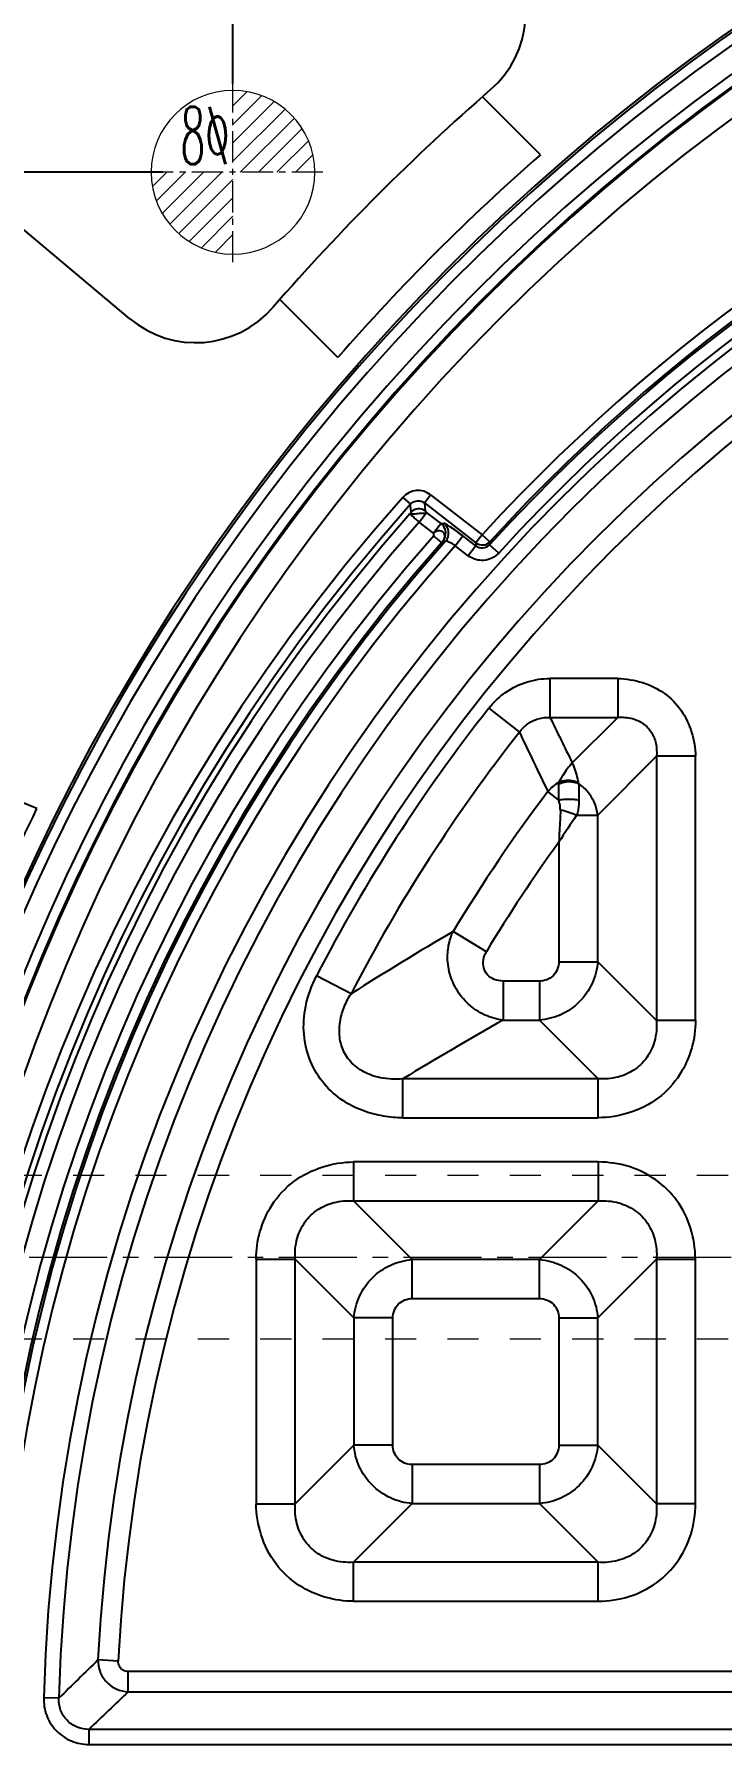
# Model space of a CAD drawing. Header units: millimetres. Extents: x 3054 to 4939, y -1170 to 130.
# Drawn here: x 4518.5 to 4552.1, y -786 to -702.3 of the extents above; entities that cross this region are included whole.
import ezdxf

# ---------------------------------------------------------------- set-up
doc = ezdxf.new("R2010")
doc.units = ezdxf.units.MM
doc.header["$LTSCALE"] = 16.335
doc.header["$PDMODE"] = 3
doc.header["$PDSIZE"] = 0.3125
doc.linetypes.add('CENTER', pattern=[0.6, 0.375, -0.075, 0.075, -0.075])
doc.linetypes.add('HIDDEN', pattern=[0.2, 0.1, -0.1])
doc.layers.get('0').update_dxf_attribs({"linetype": 'CONTINUOUS'})
doc.layers.get('Defpoints').update_dxf_attribs({"linetype": 'CONTINUOUS'})
doc.layers.add('11', color=7, linetype='CONTINUOUS')
doc.layers.add('cool', color=153, linetype='HIDDEN', lineweight=9)
doc.layers.add('epin', color=13, linetype='CONTINUOUS', lineweight=9)
doc.styles.get("Standard").update_dxf_attribs({"font": 'txt', "width": 0.8})
doc.styles.add('TXT05', font='txt.shx', dxfattribs={"width": 0.5, "bigfont": 'gbcbig.shx'})
doc.dimstyles.get("Standard").update_dxf_attribs({"dimtxt": 0.15625, "dimasz": 0.1875, "dimexe": 0.125, "dimexo": 0.0625, "dimtad": 0, "dimtih": 1, "dimtoh": 1, "dimdsep": 46, "dimtxsty": 'Standard', "dimcen": 0.09, "dimadec": 0, "dimazin": 0, "dimtp": 0.01, "dimtm": 0.01, "dimtfac": 1, "dimtofl": 0, "dimtmove": 0, "dimatfit": 3, "dimfxl": 0, "dimtolj": 1, "dimarcsym": 0})

# ---------------------------------------------------------------- blocks, each defined once
blk = doc.blocks.new('epin_ejp_8')
at = {"layer": 'epin'}
h = blk.add_hatch(dxfattribs=at)
h.set_pattern_fill('_ANSI31', color=123, scale=0.2, angle=90, style=0)
h.set_pattern_definition([(135, (-3609.8168, 780.7174), (-0.44901281, -0.44901281), [])])
h.paths.add_polyline_path([(0, 4, 0.414214), (-4, 0), (0, 0)])
h.paths.add_polyline_path([(4, 0), (0, 0), (0, -4, 0.414214)])
at = {"layer": 'epin', "color": 1, "linetype": 'CENTER', "ltscale": 0.248791}
for p, q in [((0, -4.4), (0, 4.4)), ((-4.4, 0), (4.4, 0))]:
    blk.add_line(p, q, dxfattribs=at)
at = {"layer": 'epin'}
blk.add_circle((0, 0), 4, dxfattribs=at)
at = {"layer": 'epin', "color": 6, "style": 'TXT05', "width": 0.5}
blk.add_text('%%c8', height=2.8, dxfattribs=at).set_placement((0.16, 0.4))
blk = doc.blocks.new('4')
at = {"layer": '11', "color": 3, "linetype": 'Continuous'}
for p, q in [((-12.852, 216.652), (-13.724, 226.616)), ((12.852, 216.656), (13.724, 226.619)), ((-7, 208.127), (-7, 212.136)), ((7, 208.13), (7, 212.139))]:
    blk.add_line(p, q, dxfattribs=at)
for centre, radius, start, end in [((-8.743, 227.051), 5, 94.10934, 185), ((0.026, 105), 127.366, 85.91485, 94.10934), ((8.743, 227.055), 5, 355, 85.91485), ((-7.871, 217.088), 5, 185, 274.03007), ((7.871, 217.092), 5, 265.99628, 355), ((0.026, 105), 107.366, 85.99628, 94.03007), ((0.026, 105), 103.366, 86.13132, 93.8975)]:
    blk.add_arc(centre, radius, start, end, dxfattribs=at)
blk = doc.blocks.new('*D221')
at = {"color": 4, "lineweight": -2}
blk.add_line((4460.053, -762.001), (4441.773, -762.001), dxfattribs=at)
at = {"layer": 'Defpoints', "color": 0}
for p in [(4441.773, -762.001), (4460.053, -762.001), (4611.243, -791.002)]:
    blk.add_point(p, dxfattribs=at)
at = {"color": 6, "insert": (4434.439, -762.001), "char_height": 5, "attachment_point": 5}
blk.add_mtext('\\A1;29.00', dxfattribs=at)
blk = doc.blocks.new('*D222')
at = {"color": 4, "lineweight": -2}
blk.add_line((4502.817, -743.002), (4441.773, -743.002), dxfattribs=at)
at = {"layer": 'Defpoints', "color": 0}
for p in [(4441.773, -743.002), (4502.817, -743.002), (4611.243, -791.002)]:
    blk.add_point(p, dxfattribs=at)
at = {"color": 6, "insert": (4434.439, -743.002), "char_height": 5, "attachment_point": 5}
blk.add_mtext('\\A1;48.00', dxfattribs=at)
blk = doc.blocks.new('*D223')
at = {"color": 4, "lineweight": -2}
blk.add_line((4524.817, -709.002), (4441.773, -709.002), dxfattribs=at)
at = {"layer": 'Defpoints', "color": 0}
for p in [(4441.773, -709.002), (4524.817, -709.002), (4611.243, -791.002)]:
    blk.add_point(p, dxfattribs=at)
at = {"color": 6, "insert": (4434.439, -709.002), "char_height": 5, "attachment_point": 5}
blk.add_mtext('\\A1;82.00', dxfattribs=at)
blk = doc.blocks.new('*D224')
at = {"color": 4, "lineweight": -2}
blk.add_line((4501.275, -694.001), (4441.773, -694.001), dxfattribs=at)
at = {"layer": 'Defpoints', "color": 0}
for p in [(4441.773, -694.001), (4501.275, -694.001), (4611.243, -791.002)]:
    blk.add_point(p, dxfattribs=at)
at = {"color": 6, "insert": (4434.439, -694.001), "char_height": 5, "attachment_point": 5}
blk.add_mtext('\\A1;97.00', dxfattribs=at)
blk = doc.blocks.new('*D225')
at = {"color": 4, "lineweight": -2}
blk.add_line((4563.817, -680.002), (4441.773, -680.002), dxfattribs=at)
at = {"layer": 'Defpoints', "color": 0}
for p in [(4441.773, -680.002), (4563.817, -680.002), (4611.243, -791.002)]:
    blk.add_point(p, dxfattribs=at)
at = {"color": 6, "insert": (4434.439, -680.002), "char_height": 5, "attachment_point": 5}
blk.add_mtext('\\A1;111.00', dxfattribs=at)
blk = doc.blocks.new('*D226')
at = {"color": 4, "lineweight": -2}
blk.add_line((4606.843, -674.002), (4441.773, -674.002), dxfattribs=at)
at = {"layer": 'Defpoints', "color": 0}
for p in [(4441.773, -674.002), (4606.843, -674.002), (4611.243, -791.002)]:
    blk.add_point(p, dxfattribs=at)
at = {"color": 6, "insert": (4433.773, -674.002), "char_height": 5, "attachment_point": 5}
blk.add_mtext('\\A1;117.00', dxfattribs=at)
blk = doc.blocks.new('*D227')
at = {"color": 4, "lineweight": -2}
for p, q in [((4451.773, -667.041), (4441.773, -667.041)), ((4461.773, -673.002), (4451.773, -667.041)), ((4479.867, -673.002), (4461.773, -673.002))]:
    blk.add_line(p, q, dxfattribs=at)
at = {"layer": 'Defpoints', "color": 0}
for p in [(4441.773, -667.041), (4479.867, -673.002), (4611.243, -791.002)]:
    blk.add_point(p, dxfattribs=at)
at = {"color": 6, "insert": (4433.773, -667.041), "char_height": 5, "attachment_point": 5}
blk.add_mtext('\\A1;118.00', dxfattribs=at)
blk = doc.blocks.new('*D234')
at = {"color": 4, "lineweight": -2}
for p, q in [((4529.217, -634.173), (4529.217, -624.173)), ((4528.247, -644.173), (4529.217, -634.173)), ((4528.247, -704.672), (4528.247, -644.173))]:
    blk.add_line(p, q, dxfattribs=at)
at = {"layer": 'Defpoints', "color": 0}
for p in [(4529.217, -624.173), (4528.247, -704.672), (4611.243, -791.002)]:
    blk.add_point(p, dxfattribs=at)
at = {"color": 6, "insert": (4529.217, -616.84), "char_height": 5, "attachment_point": 5, "rotation": 90}
blk.add_mtext('\\A1;83.00', dxfattribs=at)
blk = doc.blocks.new('*D235')
at = {"color": 4, "lineweight": -2}
for p, q in [((4507.217, -634.173), (4507.217, -624.173)), ((4506.247, -644.173), (4507.217, -634.173)), ((4506.247, -738.601), (4506.247, -644.173))]:
    blk.add_line(p, q, dxfattribs=at)
at = {"layer": 'Defpoints', "color": 0}
for p in [(4507.217, -624.173), (4506.247, -738.601), (4611.243, -791.002)]:
    blk.add_point(p, dxfattribs=at)
at = {"color": 6, "insert": (4507.217, -615.84), "char_height": 5, "attachment_point": 5, "rotation": 90}
blk.add_mtext('\\A1;105.00', dxfattribs=at)
blk = doc.blocks.new('*D236')
at = {"color": 4, "lineweight": -2}
blk.add_line((4482.742, -664.202), (4482.742, -624.173), dxfattribs=at)
at = {"layer": 'Defpoints', "color": 0}
for p in [(4482.742, -624.173), (4482.742, -664.202), (4611.243, -791.002)]:
    blk.add_point(p, dxfattribs=at)
at = {"color": 6, "insert": (4482.742, -615.173), "char_height": 5, "attachment_point": 5, "rotation": 90}
blk.add_mtext('\\A1;128.50', dxfattribs=at)
blk = doc.blocks.new('*D240')
at = {"color": 4, "lineweight": -2}
for p, q in [((4493.943, -636.034), (4493.943, -626.034)), ((4490.742, -646.034), (4493.943, -636.034)), ((4490.742, -781.571), (4490.742, -646.034))]:
    blk.add_line(p, q, dxfattribs=at)
at = {"layer": 'Defpoints', "color": 0}
for p in [(4493.943, -626.034), (4490.742, -781.571), (4611.243, -791.002)]:
    blk.add_point(p, dxfattribs=at)
at = {"color": 6, "insert": (4493.943, -617.368), "char_height": 5, "attachment_point": 5, "rotation": 90}
blk.add_mtext('\\A1;120.50', dxfattribs=at)
blk = doc.blocks.new('*D258')
at = {"color": 4, "lineweight": -2}
for p, q in [((4451.914, -779.805), (4441.914, -779.805)), ((4461.914, -785.971), (4451.914, -779.805)), ((4486.342, -785.971), (4461.914, -785.971))]:
    blk.add_line(p, q, dxfattribs=at)
at = {"layer": 'Defpoints', "color": 0}
for p in [(4441.914, -779.805), (4486.342, -785.971), (4611.243, -791.001)]:
    blk.add_point(p, dxfattribs=at)
at = {"color": 6, "insert": (4436.247, -779.805), "char_height": 5, "attachment_point": 5}
blk.add_mtext('\\A1;5.03', dxfattribs=at)

msp = doc.modelspace()

# ---------------------------------------------------------------- linework, layer by layer
at = {"color": 6, "linetype": 'Continuous'}
for p, q in [((4536.544, -724.889), (4536.918, -725.222)), ((4537.6, -725.159), (4537.907, -724.762)), ((4537.907, -724.762), (4540.426, -726.713)), ((4537.343, -726.092), (4537.712, -725.617)), ((4537.6, -725.159), (4537.637, -725.55)), ((4537.6, -725.159), (4540.119, -727.11)), ((4538.413, -726.16), (4537.712, -725.617)), ((4538.045, -726.635), (4537.343, -726.092)), ((4538.413, -726.16), (4538.045, -726.635)), ((4538.413, -726.16), (4538.554, -726.147)), ((4538.636, -727.021), (4538.496, -727.034)), ((4539.108, -727.245), (4539.476, -726.769)), ((4539.741, -727.735), (4539.108, -727.245)), ((4540.109, -727.26), (4539.476, -726.769)), ((4540.109, -727.26), (4539.741, -727.735)), ((4540.119, -727.11), (4540.109, -727.26)), ((4540.426, -726.713), (4540.119, -727.11)), ((4540.427, -726.714), (4540.797, -727.052)), ((4540.797, -727.052), (4540.787, -727.2)), ((4541.232, -727.605), (4540.787, -727.2)), ((4543.737, -733.734), (4543.737, -735.635)), ((4547.044, -733.734), (4543.737, -733.734)), ((4547.044, -733.734), (4547.044, -735.635)), ((4540.751, -735.184), (4542.244, -736.359)), ((4543.737, -735.635), (4547.044, -735.635)), ((4544.824, -737.854), (4547.044, -735.635)), ((4548.944, -737.535), (4546.071, -740.408)), ((4548.944, -737.535), (4548.944, -750.443)), ((4550.845, -737.535), (4548.944, -737.535)), ((4550.845, -750.443), (4550.845, -737.535)), ((4544.171, -739.667), (4544.171, -738.879)), ((4545.148, -738.879), (4545.148, -739.667)), ((4544.155, -739.655), (4543.634, -739.26)), ((4545.038, -740.408), (4546.071, -740.408)), ((4546.071, -747.57), (4546.071, -740.408)), ((4544.171, -741.727), (4544.171, -747.57)), ((4540.63, -747.08), (4539.001, -746.1)), ((4534.017, -749.133), (4532.329, -748.26)), ((4544.171, -747.57), (4546.071, -747.57)), ((4546.071, -747.57), (4548.944, -750.443)), ((4541.444, -748.52), (4541.444, -750.421)), ((4543.22, -748.52), (4541.444, -748.52)), ((4543.22, -748.52), (4543.22, -750.421)), ((4541.444, -750.421), (4543.22, -750.421)), ((4546.093, -753.294), (4543.22, -750.421)), ((4550.845, -750.443), (4548.944, -750.443)), ((4536.549, -755.194), (4536.549, -753.294)), ((4546.093, -753.294), (4536.549, -753.294)), ((4546.093, -755.194), (4546.093, -753.294)), ((4536.549, -755.194), (4546.093, -755.194)), ((4534.136, -757.352), (4534.136, -759.252)), ((4546.093, -757.352), (4534.136, -757.352)), ((4546.093, -757.352), (4546.093, -759.252)), ((4534.136, -759.252), (4537.009, -762.125)), ((4534.136, -759.252), (4546.093, -759.252)), ((4543.22, -762.125), (4546.093, -759.252)), ((4529.385, -762.103), (4529.385, -774.061)), ((4529.385, -762.103), (4531.285, -762.103)), ((4531.285, -774.061), (4531.285, -762.103)), ((4534.158, -764.976), (4531.285, -762.103)), ((4537.009, -764.026), (4537.009, -762.125)), ((4543.22, -762.125), (4537.009, -762.125)), ((4543.22, -764.026), (4543.22, -762.125)), ((4548.944, -762.103), (4546.071, -764.976)), ((4548.944, -762.103), (4548.944, -774.061)), ((4548.944, -762.103), (4550.845, -762.103)), ((4550.845, -774.061), (4550.845, -762.103)), ((4537.009, -764.026), (4543.22, -764.026)), ((4534.158, -764.976), (4534.158, -771.188)), ((4536.059, -764.976), (4534.158, -764.976)), ((4536.059, -771.188), (4536.059, -764.976)), ((4544.171, -764.976), (4544.171, -771.188)), ((4544.171, -764.976), (4546.071, -764.976)), ((4546.071, -771.188), (4546.071, -764.976)), ((4531.285, -774.061), (4534.158, -771.188)), ((4536.059, -771.188), (4534.158, -771.188)), ((4544.171, -771.188), (4546.071, -771.188)), ((4546.071, -771.188), (4548.944, -774.061)), ((4537.009, -772.138), (4537.009, -774.038)), ((4543.22, -772.138), (4537.009, -772.138)), ((4543.22, -772.138), (4543.22, -774.038)), ((4529.385, -774.061), (4531.285, -774.061)), ((4537.009, -774.038), (4534.136, -776.911)), ((4537.009, -774.038), (4543.22, -774.038)), ((4546.093, -776.911), (4543.22, -774.038)), ((4550.845, -774.061), (4548.944, -774.061)), ((4534.136, -778.812), (4534.136, -776.911)), ((4546.093, -776.911), (4534.136, -776.911)), ((4546.093, -778.812), (4546.093, -776.911)), ((4534.136, -778.812), (4546.093, -778.812)), ((4522.641, -781.735), (4521.652, -781.684)), ((4523.128, -783.237), (4523.128, -782.247)), ((4598.546, -782.247), (4523.128, -782.247)), ((4523.128, -783.237), (4524.616, -783.236)), ((4524.616, -783.236), (4598.546, -783.235)), ((4519.741, -783.553), (4519.002, -783.532)), ((4521.218, -785.812), (4521.218, -785.072)), ((4600.381, -785.072), (4521.218, -785.072)), ((4521.218, -785.812), (4600.381, -785.814))]:
    msp.add_line(p, q, dxfattribs=at)
msp.add_lwpolyline([(4539.477, -726.768), (4539.179, -726.543), (4538.901, -726.344)], dxfattribs=at)
for centre, radius, start, end in [((4611.269, -785.971), 102.28, 28.91984, 173.84027), ((4611.269, -785.971), 102.395, 28.92651, 170.47427), ((4611.269, -785.971), 101.778, 28.91317, 173.80147), ((4611.269, -785.971), 100.622, 28.40074, 331.59927), ((4611.269, -785.971), 100.12, 28.40075, 331.59926), ((4611.269, -785.971), 100.057, 28.37938, 331.62062), ((4611.269, -785.971), 98.859, 28.37934, 331.62065), ((4605.239, -785.971), 87.818, 27.48882, 137.56344), ((4605.239, -785.971), 87.224, 13.52978, 137.63947), ((4605.239, -785.971), 87.317, 27.48942, 137.56349), ((4605.239, -785.971), 86.271, 91.61975, 178.38025), ((4605.239, -785.971), 86.622, 13.52978, 137.63811), ((4605.239, -785.971), 85.531, 91.61975, 178.38025), ((4605.239, -785.971), 83.696, 92.93582, 177.06418), ((4605.239, -785.971), 82.706, 92.93582, 177.06418), ((4605.239, -785.971), 91.924, 138.35729, 221.64274), ((4537.293, -725.554), 1.002, 52.21505, 138.3944), ((4605.239, -785.971), 91.422, 138.35723, 221.64277), ((4605.239, -785.971), 91.129, 138.59005, 221.40995), ((4537.33, -725.95), 0.504, 52.56035, 138.21634), ((4605.239, -785.971), 90.527, 138.59005, 221.40995), ((4538.04, -726.636), 0.604, 318.89565, 51.90433), ((4538.181, -726.623), 0.605, 318.85477, 51.8817), ((4605.239, -785.971), 89.548, 138.61116, 221.38932), ((4605.239, -785.971), 89.047, 138.61339, 221.38667), ((4605.239, -785.971), 88.944, 138.48781, 221.51219), ((4605.239, -785.971), 88.442, 138.39414, 221.60586), ((4540.426, -726.71), 0.504, 232.43806, 317.30701), ((4605.239, -785.971), 82.085, 141.77764, 152.65107), ((4605.239, -785.971), 80.184, 141.77762, 152.65105), ((4857.614, -587.104), 348.906, 205.32688, 205.85502), ((4545.253, -740.63), 2.121, 120.48774, 139.76959), ((4605.239, -785.971), 77.311, 142.8295, 148.95454), ((4642.986, -805.805), 117.773, 146.27017, 147.03814), ((4605.239, -785.971), 75.411, 144.07664, 148.95453), ((4626.931, -896.194), 173.954, 120.36321, 122.28523), ((4627.012, -901.815), 173.903, 119.47527, 121.34529), ((4686.505, -952.132), 237.127, 134.04396, 134.68981), ((4681.505, -949.94), 229.942, 133.53297, 134.19288)]:
    msp.add_arc(centre, radius, start, end, dxfattribs=at)
for points in [[(4536.893, -725.694), (4536.89, -725.702), (4536.91, -725.701), (4536.919, -725.699)], [(4543.737, -735.635), (4543.917, -736.005), (4544.282, -736.744), (4544.642, -737.485), (4544.824, -737.854)]]:
    msp.add_open_spline(points, degree=3, dxfattribs=at)
for points, knots in [([(4536.954, -725.614), (4536.956, -725.633), (4536.92, -725.656), (4536.903, -725.683), (4536.892, -725.694)], [0, 0, 0, 0, 0.540409, 1, 1, 1, 1]), ([(4536.912, -725.699), (4536.944, -725.699), (4537.022, -725.693), (4537.153, -725.684), (4537.251, -725.671), (4537.304, -725.668)], [0, 0, 0, 0, 0.245436, 0.592146, 1, 1, 1, 1]), ([(4536.912, -725.699), (4536.938, -725.733), (4537.021, -725.809), (4537.167, -725.937), (4537.281, -726.037), (4537.344, -726.093)], [0, 0, 0, 0, 0.219506, 0.571443, 1, 1, 1, 1]), ([(4536.918, -725.222), (4536.973, -725.16), (4537.117, -725.061), (4537.375, -725.037), (4537.535, -725.108), (4537.6, -725.159)], [0, 0, 0, 0, 0.33384, 0.666005, 1, 1, 1, 1]), ([(4536.954, -725.614), (4536.95, -725.571), (4536.943, -725.484), (4536.93, -725.353), (4536.922, -725.266), (4536.918, -725.222)], [0, 0, 0, 0, 0.333811, 0.666293, 1, 1, 1, 1]), ([(4537.304, -725.668), (4537.371, -725.658), (4537.507, -725.649), (4537.599, -725.654), (4537.721, -725.632), (4537.712, -725.617)], [0, 0, 0, 0, 0.487756, 0.868888, 1, 1, 1, 1]), ([(4537.637, -725.55), (4537.637, -725.554), (4537.649, -725.562), (4537.663, -725.578), (4537.687, -725.597), (4537.703, -725.61), (4537.712, -725.617)], [0, 0, 0, 0, 0.116914, 0.374572, 0.668216, 1, 1, 1, 1]), ([(4538.565, -726.635), (4538.541, -726.604), (4538.475, -726.548), (4538.343, -726.501), (4538.184, -726.535), (4538.089, -726.596), (4538.045, -726.635)], [0, 0, 0, 0, 0.204894, 0.429217, 0.696575, 1, 1, 1, 1]), ([(4539.476, -726.769), (4539.369, -726.687), (4539.168, -726.537), (4538.894, -726.334), (4538.697, -726.223), (4538.591, -726.143), (4538.554, -726.147)], [0, 0, 0, 0, 0.363226, 0.678893, 0.901018, 1, 1, 1, 1]), ([(4538.056, -726.765), (4538.06, -726.752), (4538.065, -726.724), (4538.066, -726.679), (4538.053, -726.649), (4538.045, -726.635)], [0, 0, 0, 0, 0.290785, 0.640298, 1, 1, 1, 1]), ([(4538.43, -727.099), (4538.411, -727.08), (4538.346, -727.024), (4538.222, -726.912), (4538.116, -726.819), (4538.055, -726.765)], [0, 0, 0, 0, 0.155317, 0.516819, 1, 1, 1, 1]), ([(4538.496, -727.034), (4538.479, -727.037), (4538.461, -727.068), (4538.439, -727.088), (4538.43, -727.099)], [0, 0, 0, 0, 0.547346, 1, 1, 1, 1]), ([(4538.496, -727.034), (4538.523, -727.003), (4538.568, -726.941), (4538.608, -726.838), (4538.614, -726.731), (4538.586, -726.664), (4538.565, -726.635)], [0, 0, 0, 0, 0.277984, 0.522043, 0.75543, 1, 1, 1, 1]), ([(4539.108, -727.245), (4539.098, -727.239), (4539.042, -727.202), (4538.941, -727.141), (4538.814, -727.073), (4538.72, -727.032), (4538.665, -727.018), (4538.643, -727.018), (4538.636, -727.021)], [0, 0, 0, 0, 0.062106, 0.381388, 0.672108, 0.883685, 0.956276, 1, 1, 1, 1]), ([(4540.109, -727.26), (4540.204, -727.334), (4540.463, -727.402), (4540.706, -727.29), (4540.787, -727.2)], [0, 0, 0, 0, 0.4995, 1, 1, 1, 1]), ([(4541.233, -727.604), (4541.14, -727.706), (4540.916, -727.875), (4540.514, -727.987), (4540.099, -727.946), (4539.85, -727.819), (4539.741, -727.736)], [0, 0, 0, 0, 0.25288, 0.500841, 0.748802, 1, 1, 1, 1]), ([(4540.751, -735.184), (4540.982, -734.891), (4541.551, -734.351), (4542.595, -733.846), (4543.368, -733.734), (4543.737, -733.734)], [0, 0, 0, 0, 0.326958, 0.676154, 1, 1, 1, 1]), ([(4547.044, -733.734), (4547.454, -733.746), (4548.263, -733.872), (4549.362, -734.4), (4550.204, -735.264), (4550.712, -736.349), (4550.837, -737.14), (4550.845, -737.535)], [0, 0, 0, 0, 0.206818, 0.406074, 0.602745, 0.801303, 1, 1, 1, 1]), ([(4542.244, -736.359), (4542.356, -736.203), (4542.63, -735.924), (4543.156, -735.668), (4543.545, -735.625), (4543.737, -735.635)], [0, 0, 0, 0, 0.334858, 0.664625, 1, 1, 1, 1]), ([(4547.044, -735.635), (4547.28, -735.615), (4547.725, -735.641), (4548.314, -735.909), (4548.721, -736.346), (4548.943, -736.912), (4548.963, -737.321), (4548.944, -737.535)], [0, 0, 0, 0, 0.229323, 0.422, 0.611533, 0.791947, 1, 1, 1, 1]), ([(4544.824, -737.854), (4544.741, -737.945), (4544.582, -738.14), (4544.368, -738.459), (4544.238, -738.685), (4544.177, -738.802)], [0, 0, 0, 0, 0.320014, 0.655519, 1, 1, 1, 1]), ([(4544.824, -737.854), (4544.851, -737.919), (4544.974, -738.236), (4545.066, -738.564), (4545.13, -738.826)], [0, 0, 0, 0, 0.207782, 1, 1, 1, 1]), ([(4544.177, -738.802), (4544.174, -738.811), (4544.171, -738.828), (4544.169, -738.853), (4544.17, -738.87), (4544.171, -738.879)], [0, 0, 0, 0, 0.339125, 0.670427, 1, 1, 1, 1]), ([(4544.171, -738.879), (4544.23, -738.85), (4544.357, -738.803), (4544.557, -738.767), (4544.762, -738.766), (4544.962, -738.802), (4545.088, -738.85), (4545.148, -738.879)], [0, 0, 0, 0, 0.196851, 0.398368, 0.601309, 0.802726, 1, 1, 1, 1]), ([(4544.177, -738.802), (4544.234, -738.776), (4544.357, -738.733), (4544.552, -738.702), (4544.753, -738.707), (4544.949, -738.747), (4545.072, -738.796), (4545.13, -738.826)], [0, 0, 0, 0, 0.193509, 0.394562, 0.598055, 0.801522, 1, 1, 1, 1]), ([(4545.124, -738.841), (4545.125, -738.845), (4545.129, -738.863), (4545.136, -738.88), (4545.141, -738.893)], [0, 0, 0, 0, 0.232002, 1, 1, 1, 1]), ([(4546.071, -740.408), (4546.05, -740.212), (4545.946, -739.816), (4545.627, -739.286), (4545.32, -738.998), (4545.148, -738.879)], [0, 0, 0, 0, 0.32284, 0.657932, 1, 1, 1, 1]), ([(4544.251, -740.192), (4544.237, -740.125), (4544.25, -740.001), (4544.21, -739.821), (4544.167, -739.714), (4544.155, -739.655)], [0, 0, 0, 0, 0.373161, 0.670444, 1, 1, 1, 1]), ([(4544.159, -739.67), (4544.235, -739.654), (4544.4, -739.633), (4544.653, -739.623), (4544.907, -739.631), (4545.072, -739.651), (4545.148, -739.667)], [0, 0, 0, 0, 0.234607, 0.499661, 0.764876, 1, 1, 1, 1]), ([(4545.148, -739.668), (4545.151, -739.752), (4545.149, -739.922), (4545.116, -740.171), (4545.069, -740.332), (4545.038, -740.408)], [0, 0, 0, 0, 0.337849, 0.672584, 1, 1, 1, 1]), ([(4544.251, -740.192), (4544.243, -740.343), (4544.23, -740.668), (4544.199, -741.18), (4544.18, -741.54), (4544.171, -741.727)], [0, 0, 0, 0, 0.295493, 0.635306, 1, 1, 1, 1]), ([(4544.258, -740.148), (4544.39, -740.182), (4544.653, -740.263), (4544.911, -740.356), (4545.038, -740.408)], [0, 0, 0, 0, 0.499999, 1, 1, 1, 1]), ([(4538.741, -747.133), (4538.749, -747.013), (4538.779, -746.775), (4538.866, -746.429), (4538.952, -746.207), (4539.002, -746.1)], [0, 0, 0, 0, 0.336694, 0.669075, 1, 1, 1, 1]), ([(4541.444, -750.421), (4541.138, -750.387), (4540.525, -750.216), (4539.724, -749.682), (4539.122, -748.935), (4538.774, -748.056), (4538.721, -747.438), (4538.741, -747.133)], [0, 0, 0, 0, 0.197775, 0.400458, 0.60876, 0.803712, 1, 1, 1, 1]), ([(4541.444, -748.52), (4541.298, -748.514), (4541.017, -748.462), (4540.663, -748.234), (4540.468, -747.873), (4540.465, -747.462), (4540.562, -747.203), (4540.63, -747.08)], [0, 0, 0, 0, 0.214764, 0.412235, 0.599773, 0.793739, 1, 1, 1, 1]), ([(4536.549, -755.194), (4536.234, -755.199), (4535.569, -755.133), (4534.566, -754.876), (4533.561, -754.373), (4532.641, -753.569), (4531.973, -752.445), (4531.649, -751.117), (4531.744, -749.665), (4532.099, -748.732), (4532.329, -748.26)], [0, 0, 0, 0, 0.095381, 0.201026, 0.312257, 0.432737, 0.566083, 0.701494, 0.840995, 1, 1, 1, 1]), ([(4546.071, -747.57), (4546.047, -747.934), (4545.859, -748.663), (4545.215, -749.581), (4544.297, -750.214), (4543.577, -750.397), (4543.22, -750.421)], [0, 0, 0, 0, 0.250266, 0.503195, 0.754432, 1, 1, 1, 1]), ([(4544.171, -747.57), (4544.171, -747.699), (4544.119, -747.953), (4543.911, -748.273), (4543.59, -748.472), (4543.344, -748.52), (4543.22, -748.52)], [0, 0, 0, 0, 0.259887, 0.507023, 0.750758, 1, 1, 1, 1]), ([(4533.549, -750.189), (4533.581, -750.071), (4533.659, -749.832), (4533.815, -749.478), (4533.945, -749.248), (4534.016, -749.133)], [0, 0, 0, 0, 0.317295, 0.650059, 1, 1, 1, 1]), ([(4536.548, -753.294), (4536.181, -753.322), (4535.521, -753.299), (4534.63, -752.998), (4533.965, -752.497), (4533.554, -751.813), (4533.402, -751.02), (4533.475, -750.474), (4533.549, -750.189)], [0, 0, 0, 0, 0.214085, 0.376946, 0.539298, 0.685887, 0.829265, 1, 1, 1, 1]), ([(4550.845, -750.443), (4550.851, -750.891), (4550.712, -751.825), (4550.121, -753.169), (4549.062, -754.322), (4547.639, -755.018), (4546.601, -755.192), (4546.093, -755.194)], [0, 0, 0, 0, 0.180472, 0.373927, 0.583386, 0.795688, 1, 1, 1, 1]), ([(4548.944, -750.443), (4548.964, -750.782), (4548.907, -751.427), (4548.509, -752.283), (4547.866, -752.902), (4547.028, -753.263), (4546.413, -753.313), (4546.093, -753.294)], [0, 0, 0, 0, 0.221576, 0.413862, 0.604925, 0.790522, 1, 1, 1, 1]), ([(4529.385, -762.103), (4529.378, -761.655), (4529.517, -760.721), (4530.108, -759.377), (4531.167, -758.225), (4532.59, -757.529), (4533.628, -757.354), (4534.136, -757.352)], [0, 0, 0, 0, 0.180472, 0.373927, 0.583386, 0.795688, 1, 1, 1, 1]), ([(4550.845, -762.103), (4550.835, -761.584), (4550.692, -760.567), (4550.007, -759.208), (4548.95, -758.163), (4547.601, -757.499), (4546.601, -757.359), (4546.093, -757.352)], [0, 0, 0, 0, 0.208717, 0.405556, 0.601126, 0.795825, 1, 1, 1, 1]), ([(4531.285, -762.103), (4531.265, -761.764), (4531.322, -761.119), (4531.72, -760.263), (4532.363, -759.644), (4533.201, -759.283), (4533.816, -759.233), (4534.136, -759.252)], [0, 0, 0, 0, 0.221575, 0.413861, 0.604925, 0.790522, 1, 1, 1, 1]), ([(4546.093, -759.252), (4546.432, -759.232), (4547.077, -759.289), (4547.933, -759.688), (4548.552, -760.33), (4548.914, -761.168), (4548.963, -761.783), (4548.944, -762.103)], [0, 0, 0, 0, 0.22157, 0.413854, 0.604917, 0.79052, 1, 1, 1, 1]), ([(4534.158, -764.976), (4534.182, -764.612), (4534.37, -763.883), (4535.015, -762.965), (4535.932, -762.332), (4536.652, -762.149), (4537.009, -762.125)], [0, 0, 0, 0, 0.250264, 0.503195, 0.754431, 1, 1, 1, 1]), ([(4543.22, -762.125), (4543.584, -762.15), (4544.313, -762.337), (4545.232, -762.982), (4545.865, -763.9), (4546.047, -764.619), (4546.071, -764.976)], [0, 0, 0, 0, 0.250266, 0.503195, 0.754432, 1, 1, 1, 1]), ([(4536.059, -764.976), (4536.059, -764.847), (4536.11, -764.594), (4536.319, -764.273), (4536.639, -764.074), (4536.885, -764.026), (4537.009, -764.026)], [0, 0, 0, 0, 0.259887, 0.507024, 0.750759, 1, 1, 1, 1]), ([(4543.22, -764.026), (4543.349, -764.026), (4543.603, -764.077), (4543.924, -764.286), (4544.123, -764.606), (4544.171, -764.852), (4544.171, -764.976)], [0, 0, 0, 0, 0.259887, 0.507024, 0.750759, 1, 1, 1, 1]), ([(4537.009, -774.038), (4536.645, -774.014), (4535.916, -773.826), (4534.998, -773.182), (4534.365, -772.264), (4534.182, -771.545), (4534.158, -771.188)], [0, 0, 0, 0, 0.250267, 0.503198, 0.754435, 1, 1, 1, 1]), ([(4537.009, -772.138), (4536.88, -772.138), (4536.626, -772.087), (4536.305, -771.878), (4536.107, -771.557), (4536.059, -771.311), (4536.059, -771.188)], [0, 0, 0, 0, 0.259887, 0.507024, 0.750759, 1, 1, 1, 1]), ([(4546.071, -771.188), (4546.047, -771.551), (4545.859, -772.28), (4545.215, -773.199), (4544.297, -773.832), (4543.577, -774.014), (4543.22, -774.038)], [0, 0, 0, 0, 0.250266, 0.503195, 0.754432, 1, 1, 1, 1]), ([(4544.171, -771.188), (4544.171, -771.316), (4544.119, -771.57), (4543.911, -771.891), (4543.59, -772.09), (4543.344, -772.138), (4543.22, -772.138)], [0, 0, 0, 0, 0.259887, 0.507024, 0.750759, 1, 1, 1, 1]), ([(4534.136, -778.812), (4533.687, -778.818), (4532.754, -778.68), (4531.41, -778.088), (4530.257, -777.029), (4529.561, -775.606), (4529.387, -774.568), (4529.385, -774.061)], [0, 0, 0, 0, 0.180472, 0.373927, 0.583386, 0.795688, 1, 1, 1, 1]), ([(4534.136, -776.911), (4533.797, -776.931), (4533.152, -776.874), (4532.296, -776.476), (4531.677, -775.834), (4531.315, -774.995), (4531.266, -774.381), (4531.285, -774.061)], [0, 0, 0, 0, 0.221576, 0.413861, 0.604924, 0.790519, 1, 1, 1, 1]), ([(4546.093, -778.812), (4546.612, -778.802), (4547.628, -778.66), (4548.987, -777.976), (4550.032, -776.918), (4550.697, -775.568), (4550.837, -774.569), (4550.845, -774.061)], [0, 0, 0, 0, 0.208637, 0.40536, 0.60094, 0.795774, 1, 1, 1, 1]), ([(4548.944, -774.061), (4548.964, -774.399), (4548.907, -775.044), (4548.509, -775.9), (4547.866, -776.519), (4547.028, -776.881), (4546.413, -776.931), (4546.093, -776.911)], [0, 0, 0, 0, 0.221576, 0.413862, 0.604926, 0.790522, 1, 1, 1, 1]), ([(4521.652, -781.684), (4521.647, -781.878), (4521.717, -782.275), (4522.041, -782.78), (4522.529, -783.138), (4522.928, -783.233), (4523.128, -783.237)], [0, 0, 0, 0, 0.247277, 0.495788, 0.746172, 1, 1, 1, 1]), ([(4523.128, -782.247), (4523.04, -782.244), (4522.863, -782.201), (4522.673, -782.001), (4522.639, -781.822), (4522.641, -781.735)], [0, 0, 0, 0, 0.33623, 0.664902, 1, 1, 1, 1]), ([(4519.002, -783.532), (4518.993, -783.825), (4519.092, -784.423), (4519.58, -785.187), (4520.33, -785.696), (4520.925, -785.812), (4521.218, -785.812)], [0, 0, 0, 0, 0.249184, 0.499855, 0.750673, 1, 1, 1, 1]), ([(4521.218, -785.072), (4521.02, -785.075), (4520.619, -785), (4520.11, -784.663), (4519.794, -784.145), (4519.733, -783.747), (4519.741, -783.553)], [0, 0, 0, 0, 0.251196, 0.503269, 0.753615, 1, 1, 1, 1])]:
    msp.add_open_spline(points, degree=3, knots=knots, dxfattribs=at)
at = {"layer": 'cool', "ltscale": 0.932966}
for p, q in [((4465.573, -758.001), (4756.913, -758.001)), ((4465.573, -766.001), (4756.913, -766.001))]:
    msp.add_line(p, q, dxfattribs=at)
at = {"layer": 'cool', "color": 1, "linetype": 'CENTER', "ltscale": 0.621977}
msp.add_line((4451.243, -762.001), (4771.243, -762.001), dxfattribs=at)

# ---------------------------------------------------------------- block references
for p, rotation in [((4685.497, -860.266), 45.00000000000669), ((4708.266, -826.207), 67.49999999999454)]:
    msp.add_blockref('4', p, dxfattribs=dict(rotation=rotation))
at = {"layer": 'epin', "xscale": -1, "rotation": 359.9999999999956}
msp.add_blockref('epin_ejp_8', (4528.247, -709.001), dxfattribs=at)

# ---------------------------------------------------------------- dimensions: what is measured, and where the dimension line sits
for feature_location, offset, dtype, origin, picture, middle in [((4482.742, -664.202), (0, 40.029), 1, (4611.243, -791.002), '*D236', (4482.742, -615.173)), ((4506.247, -738.601), (0.97, 114.428), 1, (4611.243, -791.002), '*D235', (4507.217, -615.84)), ((4490.742, -781.571), (3.202, 155.536), 1, (4611.243, -791.002), '*D240', (4493.943, -617.368)), ((4528.247, -704.672), (0.97, 80.499), 1, (4611.243, -791.002), '*D234', (4529.217, -616.84)), ((4479.867, -673.002), (-38.094, 5.961), 0, (4611.243, -791.002), '*D227', (4433.773, -667.041)), ((4606.843, -674.002), (-165.07, 0), 0, (4611.243, -791.002), '*D226', (4433.773, -674.002)), ((4563.817, -680.002), (-122.044, 0), 0, (4611.243, -791.002), '*D225', (4434.439, -680.002)), ((4501.275, -694.001), (-59.503, 0), 0, (4611.243, -791.002), '*D224', (4434.439, -694.001)), ((4524.817, -709.002), (-83.044, 0), 0, (4611.243, -791.002), '*D223', (4434.439, -709.002)), ((4502.817, -743.002), (-61.044, 0), 0, (4611.243, -791.002), '*D222', (4434.439, -743.002)), ((4460.053, -762.001), (-18.28, 0), 0, (4611.243, -791.002), '*D221', (4434.439, -762.001)), ((4486.342, -785.971), (-44.428, 6.166), 0, (4611.243, -791.001), '*D258', (4436.247, -779.805))]:
    dim = msp.add_ordinate_dim(feature_location=feature_location, offset=offset, dtype=dtype, origin=origin, dimstyle='Standard', override={"dimtxt": 5, "dimasz": 5, "dimexe": 0, "dimexo": 0, "dimgap": 0, "dimtih": 0, "dimtoh": 0, "dimzin": 0, "dimcen": 0, "dimclrd": 4, "dimclre": 4, "dimclrt": 6, "dimadec": 2, "dimtp": 0, "dimtm": 0, "dimtzin": 0})
    dim.commit()
    dim.dimension.update_dxf_attribs({"geometry": picture, "text_midpoint": middle})

doc.saveas('drawing.dxf')
